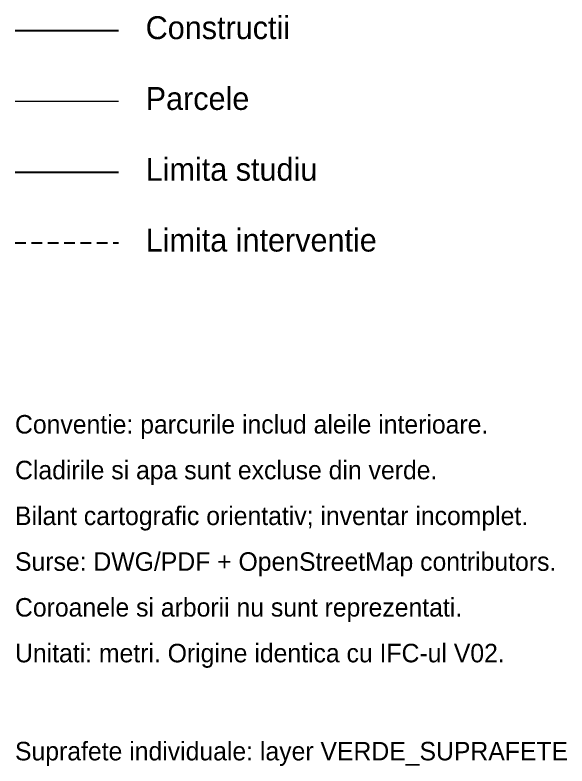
# Model space of a CAD drawing. Header units: metres. Extents: x -1319 to 2200, y -1209 to 1268.
# Drawn here: x 1680 to 2187, y -915 to -226 of the extents above; entities that cross this region are included whole.
import ezdxf

# ---------------------------------------------------------------- set-up
doc = ezdxf.new("R2010")
doc.units = ezdxf.units.M
doc.linetypes.add('DASHED', pattern=[15, 10, -5])
for name, color, linetype, lineweight, true_color in [('CLADIRI_CONTUR', 7, 'Continuous', 25, 0x4b5962), ('LEGENDA_TEXT', 7, 'Continuous', 25, 0x354c40), ('LIMITA_INTERVENTIE', 7, 'DASHED', 25, 0xb65143), ('LIMITA_STUDIU', 7, 'Continuous', 25, 0x354c40), ('PARCELE_CONTUR', 7, 'Continuous', 13, 0xb58c63)]:
    doc.layers.add(name, color=color, linetype=linetype, lineweight=lineweight, true_color=true_color)

msp = doc.modelspace()

# ---------------------------------------------------------------- linework, layer by layer
at = {"layer": 'CLADIRI_CONTUR'}
msp.add_line((1680, -240), (1775, -240), dxfattribs=at)
at = {"layer": 'LIMITA_INTERVENTIE'}
msp.add_line((1680, -435), (1775, -435), dxfattribs=at)
at = {"layer": 'LIMITA_STUDIU'}
msp.add_line((1680, -370), (1775, -370), dxfattribs=at)
at = {"layer": 'PARCELE_CONTUR'}
msp.add_line((1680, -305), (1775, -305), dxfattribs=at)

# ---------------------------------------------------------------- texts
at = {"layer": 'LEGENDA_TEXT'}
for s, height, p in [('Constructii', 21, (1800, -248)), ('Parcele', 21, (1800, -313)), ('Limita studiu', 21, (1800, -378)), ('Limita interventie', 21, (1800, -443)), ('Conventie: parcurile includ aleile interioare.', 17, (1680, -610)), ('Cladirile si apa sunt excluse din verde.', 17, (1680, -652)), ('Bilant cartografic orientativ; inventar incomplet.', 17, (1680, -694)), ('Surse: DWG/PDF + OpenStreetMap contributors.', 17, (1680, -736)), ('Coroanele si arborii nu sunt reprezentati.', 17, (1680, -778)), ('Unitati: metri. Origine identica cu IFC-ul V02.', 17, (1680, -820)), ('Suprafete individuale: layer VERDE_SUPRAFETE', 17, (1680, -910))]:
    msp.add_text(s, height=height, dxfattribs=at).set_placement(p)

doc.saveas('drawing.dxf')
